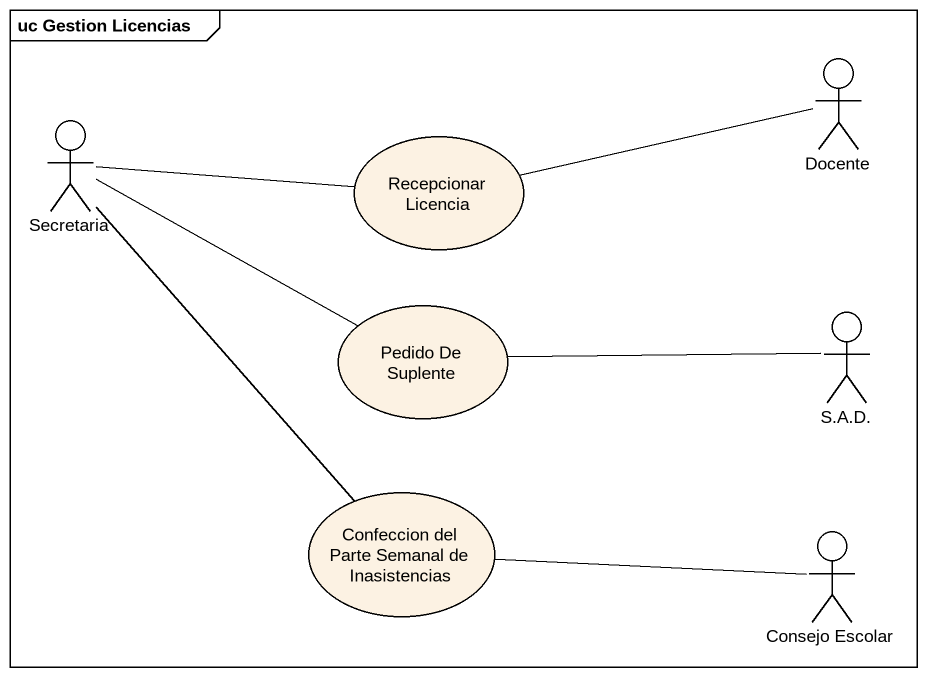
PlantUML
@startuml
mainframe uc Gestion Licencias
actor Docente
actor Secretaria
usecase "Recepcionar Licencia" as Recepcionar_Licencia
usecase "Pedido De Suplente" as Pedido_De_Suplente
actor "S.A.D." as S_A_D
usecase "Confeccion del Parte Semanal de Inasistencias" as Confeccion_del_Parte
actor "Consejo Escolar" as Consejo_Escolar
Docente -left- Recepcionar_Licencia
Secretaria -right- Pedido_De_Suplente
Secretaria -- Confeccion_del_Parte
Recepcionar_Licencia -left- Secretaria
Pedido_De_Suplente -right- S_A_D
Confeccion_del_Parte -right- Consejo_Escolar
@enduml
